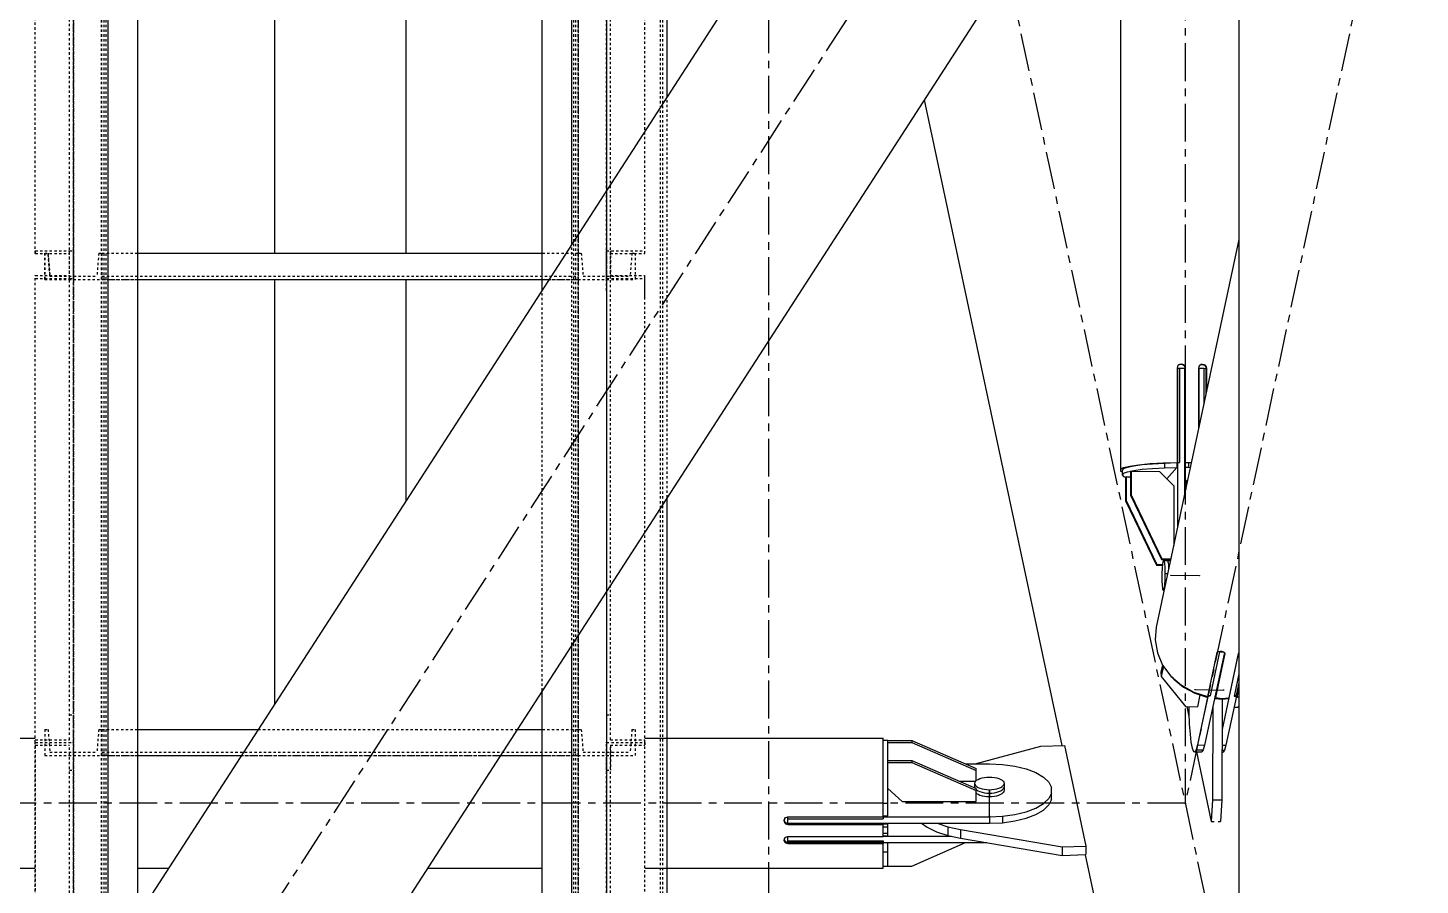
# Model space of a CAD drawing. Header units: millimetres. Extents: x 5143 to 30813, y 232 to 21408.
# Drawn here: x 23099.4 to 23391.9, y 14493.1 to 14673.1 of the extents above; entities that cross this region are included whole.
import ezdxf

# ---------------------------------------------------------------- set-up
doc = ezdxf.new("R2010")
doc.units = ezdxf.units.MM
doc.header["$LTSCALE"] = 0.25
for name, pattern in [('CENTER', [50.8, 31.75, -6.35, 6.35, -6.35]), ('XKITLINE00', [0]), ('XKITLINE02', [4, 2, -2]), ('XKITLINE03', [6, 3, -1, 1, -1])]:
    doc.linetypes.add(name, pattern=pattern)

msp = doc.modelspace()

# ---------------------------------------------------------------- linework, layer by layer
at = {"color": 1, "linetype": 'XKITLINE03'}
for p, q in [((23109, 15406.22), (23109, 13721.24)), ((23122.5, 13721.24), (23122.5, 15406.22)), ((23214.98, 15406.22), (23214.98, 13721.24)), ((23220.97, 15406.22), (23220.98, 13721.24)), ((23109, 14626.29), (23109, 14723.03)), ((23220.98, 14723.03), (23220.98, 14626.29)), ((23109, 14523.03), (23109, 14620.47)), ((23115, 14620.28), (23214.98, 14620.28)), ((23115, 14620.28), (23115, 14620.28)), ((23214.98, 14620.28), (23214.98, 14620.28)), ((23220.98, 14620.48), (23220.98, 14523.03)), ((23109, 14426.29), (23109, 14523.03)), ((23220.98, 14523.03), (23220.98, 14426.29)), ((23115, 14520.28), (23214.98, 14520.28)), ((23115, 14520.28), (23115, 14520.28)), ((23214.98, 14520.28), (23214.98, 14520.28))]:
    msp.add_line(p, q, dxfattribs=at)
at = {"color": 3, "linetype": 'XKITLINE02'}
for p, q in [((23114.92, 13721.24), (23114.92, 15406.22)), ((23115, 13721.24), (23115, 15406.22)), ((23115.45, 13721.24), (23115.45, 15406.22)), ((23115.85, 13721.24), (23115.85, 15406.22)), ((23116.3, 13723.56), (23116.3, 15406.22)), ((23122.5, 14302.1), (23122.5, 15406.22)), ((23214.13, 13721.24), (23214.13, 15406.22)), ((23214.53, 13721.24), (23214.52, 15406.22)), ((23214.98, 13721.24), (23214.98, 15406.22)), ((23215.06, 13721.24), (23215.06, 15406.22)), ((23232.3, 13721.24), (23232.29, 15406.22)), ((23232.83, 13721.24), (23232.82, 15406.22)), ((23122.5, 13721.24), (23122.5, 14943.1)), ((23207.48, 14533.91), (23207.48, 14943.1)), ((23101, 14625.71), (23101, 14723.03)), ((23108.2, 14620.46), (23108.2, 14722.44)), ((23109, 14620.46), (23109, 14723.03)), ((23220.98, 14620.46), (23220.98, 14720.98)), ((23221.78, 14620.46), (23221.78, 14722.44)), ((23228.98, 14625.71), (23228.98, 14723.03)), ((23233.68, 14574.44), (23233.68, 14658.63)), ((23213.68, 14543.5), (23213.68, 14627.69)), ((23101, 14626.29), (23101, 14625.71)), ((23101, 14626.29), (23109, 14626.29)), ((23101, 14625.71), (23108.2, 14625.71)), ((23103, 14625.78), (23103.68, 14625.78)), ((23103, 14625.78), (23103, 14620.28)), ((23103, 14620.28), (23103, 14625.78)), ((23103.68, 14625.78), (23104.06, 14620.98)), ((23104.06, 14620.98), (23103.68, 14625.78)), ((23108.2, 14523.61), (23108.2, 14626.28)), ((23108.2, 14626.28), (23109, 14626.28)), ((23108.2, 14620.46), (23108.2, 14625.71)), ((23109, 14626.29), (23109, 14620.46)), ((23109, 14523.03), (23109, 14626.28)), ((23114.32, 14625.78), (23113.94, 14620.98)), ((23114.32, 14625.78), (23113.94, 14620.98)), ((23114.32, 14625.78), (23115, 14625.78)), ((23115, 14620.28), (23115, 14625.78)), ((23115, 14625.78), (23122.5, 14625.78)), ((23115, 14625.78), (23115, 14620.28)), ((23115, 14625.78), (23115, 14620.28)), ((23207.48, 14625.78), (23214.98, 14625.78)), ((23214.98, 14620.28), (23214.98, 14625.78)), ((23214.98, 14625.78), (23214.98, 14620.28)), ((23214.98, 14625.78), (23215.66, 14625.78)), ((23214.98, 14625.78), (23214.98, 14620.28)), ((23215.66, 14625.78), (23216.04, 14620.98)), ((23215.66, 14625.78), (23216.04, 14620.98)), ((23220.98, 14626.29), (23228.98, 14626.29)), ((23220.98, 14617.9), (23220.98, 14626.28)), ((23220.98, 14626.28), (23221.78, 14626.28)), ((23220.98, 14626.28), (23220.98, 14528.83)), ((23221.78, 14626.28), (23221.78, 14621.06)), ((23221.78, 14523.61), (23221.78, 14626.28)), ((23221.78, 14625.71), (23228.98, 14625.71)), ((23226.3, 14625.78), (23225.92, 14620.98)), ((23226.3, 14625.78), (23225.92, 14620.98)), ((23226.3, 14625.78), (23226.98, 14625.78)), ((23226.98, 14625.78), (23226.98, 14620.28)), ((23226.98, 14625.78), (23226.98, 14620.28)), ((23101, 14523.03), (23101, 14621.06)), ((23101, 14621.06), (23108.2, 14621.06)), ((23101, 14620.47), (23109, 14620.47)), ((23103, 14620.28), (23115, 14620.28)), ((23104.06, 14620.98), (23113.94, 14620.98)), ((23108.2, 14620.46), (23109, 14620.46)), ((23115, 14620.98), (23214.98, 14620.98)), ((23115, 14620.28), (23122.5, 14620.28)), ((23207.48, 14620.28), (23214.98, 14620.28)), ((23214.98, 14620.28), (23226.98, 14620.28)), ((23216.04, 14620.98), (23225.92, 14620.98)), ((23220.98, 14620.48), (23228.98, 14620.48)), ((23220.98, 14620.46), (23221.78, 14620.46)), ((23221.78, 14621.06), (23228.98, 14621.06)), ((23228.98, 14616.53), (23228.98, 14621.06)), ((23228.98, 14523.03), (23228.98, 14621.06)), ((23220.98, 14617.9), (23220.98, 14523.03)), ((23108.2, 14528.83), (23109, 14528.83)), ((23220.98, 14528.83), (23220.98, 14523.03)), ((23220.98, 14528.83), (23221.78, 14528.83)), ((23103, 14525.78), (23103.68, 14525.78)), ((23103, 14525.78), (23103, 14520.28)), ((23103, 14525.78), (23103, 14520.28)), ((23103.68, 14525.78), (23104.06, 14520.98)), ((23103.68, 14525.78), (23104.06, 14520.98)), ((23114.32, 14525.78), (23113.94, 14520.98)), ((23114.32, 14525.78), (23113.94, 14520.98)), ((23114.32, 14525.78), (23115, 14525.78)), ((23115, 14520.28), (23115, 14525.78)), ((23115, 14525.78), (23122.5, 14525.78)), ((23115, 14525.78), (23115, 14520.28)), ((23115, 14525.78), (23115, 14520.28)), ((23147.81, 14525.78), (23202.22, 14525.78)), ((23207.48, 14525.78), (23214.98, 14525.78)), ((23214.98, 14520.28), (23214.98, 14525.78)), ((23214.98, 14525.78), (23214.98, 14520.28)), ((23214.98, 14525.78), (23215.66, 14525.78)), ((23214.98, 14525.78), (23214.98, 14520.28)), ((23215.66, 14525.78), (23216.04, 14520.98)), ((23215.66, 14525.78), (23216.04, 14520.98)), ((23226.3, 14525.78), (23225.92, 14520.98)), ((23226.3, 14525.78), (23225.92, 14520.98)), ((23226.3, 14525.78), (23226.98, 14525.78)), ((23226.98, 14525.78), (23226.98, 14520.28)), ((23226.98, 14525.78), (23226.98, 14520.28)), ((23101, 14523.61), (23108.2, 14523.61)), ((23101, 14425.71), (23101, 14523.03)), ((23101, 14523.03), (23109, 14523.03)), ((23101, 14523.03), (23109, 14523.03)), ((23101, 14522.44), (23101, 14425.71)), ((23101, 14522.44), (23108.2, 14522.44)), ((23108.2, 14420.46), (23108.2, 14522.44)), ((23109, 14420.46), (23109, 14523.03)), ((23220.98, 14517.2), (23220.98, 14523.03)), ((23220.98, 14523.03), (23228.98, 14523.03)), ((23220.98, 14523.03), (23228.98, 14523.03)), ((23221.78, 14523.61), (23228.98, 14523.61)), ((23221.78, 14522.44), (23221.78, 14517.2)), ((23221.78, 14522.44), (23228.98, 14522.44)), ((23221.78, 14420.46), (23221.78, 14522.44)), ((23228.98, 14523.03), (23228.98, 14522.44)), ((23228.98, 14425.71), (23228.98, 14523.03)), ((23103, 14520.28), (23115, 14520.28)), ((23104.06, 14520.98), (23113.94, 14520.98)), ((23115, 14520.98), (23214.98, 14520.98)), ((23115, 14520.28), (23122.5, 14520.28)), ((23144.25, 14520.28), (23198.67, 14520.28)), ((23207.48, 14520.28), (23214.98, 14520.28)), ((23214.98, 14520.28), (23226.98, 14520.28)), ((23216.04, 14520.98), (23225.92, 14520.98)), ((23220.98, 14420.46), (23220.98, 14520.98)), ((23108.2, 14517.2), (23109, 14517.2)), ((23220.98, 14517.2), (23221.78, 14517.2))]:
    msp.add_line(p, q, dxfattribs=at)
at = {"color": 8, "linetype": 'CENTER'}
for p, q in [((23342.5, 15330.27), (23342.5, 14510.27)), ((23255, 15209.12), (23255, 13540.01)), ((23430, 14920.27), (22900, 14100.27)), ((23255, 14920.27), (23430, 14100.27)), ((23430, 14920.27), (23342.5, 14510.27)), ((23345.48, 14558.05), (23339.51, 14558.12)), ((23344.59, 14534.13), (23350.56, 14534.05)), ((23342.5, 14510.27), (22987.5, 14510.27)), ((23301.38, 14507.56), (23301.38, 14512.99))]:
    msp.add_line(p, q, dxfattribs=at)
at = {"color": 7, "linetype": 'XKITLINE00'}
for p, q in [((23116.3, 14477.03), (23116.3, 14897.45)), ((23122.5, 14486.62), (23122.5, 14897.45)), ((23207.48, 14618.1), (23207.48, 14897.45)), ((23213.68, 14627.69), (23213.68, 14897.45)), ((23233.68, 14658.63), (23233.68, 14897.45)), ((23122.5, 14625.78), (23207.48, 14625.78)), ((23122.5, 14620.28), (23207.48, 14620.28)), ((23233.68, 14407.31), (23233.68, 14574.44)), ((23213.68, 14394.25), (23213.68, 14543.5)), ((23207.48, 14390.2), (23207.48, 14533.91)), ((23122.5, 14525.78), (23147.81, 14525.78)), ((23202.22, 14525.78), (23207.48, 14525.78)), ((23122.5, 14520.28), (23144.25, 14520.28)), ((23198.67, 14520.28), (23207.48, 14520.28))]:
    msp.add_line(p, q, dxfattribs=at)
at = {"color": 8, "linetype": 'XKITLINE00'}
for p, q in [((23283.71, 14736.05), (23007.69, 14308.99)), ((23151.2, 14720.28), (23151.2, 14625.78)), ((23178.8, 14720.28), (23178.8, 14625.78)), ((23328.92, 14720.03), (23328.92, 14580.4)), ((23353.8, 14715.53), (23353.8, 14354.32)), ((23322.09, 14711.23), (23046.07, 14284.18)), ((23287.67, 14657.98), (23316.6, 14522.41)), ((23353.8, 14628.62), (23336.43, 14547.26)), ((23151.2, 14620.28), (23151.2, 14531.02)), ((23178.8, 14620.28), (23178.8, 14573.72)), ((23340.88, 14601.96), (23340.81, 14601.7)), ((23340.81, 14601.7), (23340.81, 14581.85)), ((23340.87, 14601.65), (23340.81, 14601.59)), ((23340.87, 14601.65), (23341.34, 14601.67)), ((23340.87, 14601.65), (23340.87, 14581.79)), ((23340.98, 14602.2), (23340.88, 14601.96)), ((23340.98, 14602.2), (23341.17, 14602.39)), ((23341.1, 14602.32), (23341.34, 14602.44)), ((23341.17, 14602.39), (23341.41, 14602.51)), ((23341.34, 14602.44), (23341.61, 14602.48)), ((23341.34, 14601.67), (23341.34, 14581.82)), ((23341.34, 14601.67), (23342.38, 14601.66)), ((23341.41, 14602.51), (23341.67, 14602.55)), ((23341.61, 14602.48), (23341.87, 14602.44)), ((23341.67, 14602.55), (23341.93, 14602.51)), ((23341.87, 14602.44), (23342.11, 14602.32)), ((23341.93, 14602.51), (23342.17, 14602.39)), ((23342.11, 14602.32), (23342.3, 14602.13)), ((23342.17, 14602.39), (23342.36, 14602.2)), ((23342.3, 14602.13), (23342.42, 14601.89)), ((23342.36, 14602.2), (23342.48, 14601.97)), ((23342.38, 14601.66), (23342.38, 14575.16)), ((23342.48, 14601.97), (23342.42, 14601.89)), ((23342.42, 14601.89), (23342.46, 14601.63)), ((23342.53, 14601.71), (23342.46, 14601.63)), ((23342.46, 14601.63), (23342.46, 14581.78)), ((23342.48, 14601.97), (23342.53, 14601.71)), ((23342.53, 14601.71), (23342.53, 14581.85)), ((23345.35, 14601.93), (23345.31, 14601.67)), ((23345.31, 14601.67), (23345.31, 14588.86)), ((23345.37, 14601.62), (23345.31, 14601.56)), ((23345.47, 14602.16), (23345.35, 14601.93)), ((23345.37, 14601.62), (23345.37, 14589.14)), ((23345.37, 14601.62), (23346.41, 14601.61)), ((23345.47, 14602.16), (23345.65, 14602.34)), ((23345.59, 14602.27), (23345.82, 14602.39)), ((23345.65, 14602.34), (23345.89, 14602.46)), ((23345.82, 14602.39), (23346.08, 14602.42)), ((23345.89, 14602.46), (23346.15, 14602.49)), ((23346.08, 14602.42), (23346.34, 14602.37)), ((23346.15, 14602.49), (23346.4, 14602.44)), ((23346.34, 14602.37), (23346.57, 14602.25)), ((23346.4, 14602.44), (23346.64, 14602.32)), ((23346.41, 14601.61), (23346.83, 14601.57)), ((23346.41, 14601.61), (23346.41, 14594.02)), ((23346.57, 14602.25), (23346.72, 14602.09)), ((23346.64, 14602.32), (23346.82, 14602.13)), ((23346.72, 14602.09), (23346.76, 14602.05)), ((23346.76, 14602.05), (23346.87, 14601.81)), ((23346.82, 14602.13), (23346.92, 14601.89)), ((23346.83, 14601.57), (23346.83, 14596)), ((23346.87, 14601.81), (23346.91, 14601.55)), ((23346.98, 14601.62), (23346.91, 14601.55)), ((23346.91, 14601.55), (23346.91, 14596.37)), ((23346.92, 14601.89), (23346.98, 14601.62)), ((23346.98, 14601.62), (23346.98, 14596.68)), ((23328.92, 14580.4), (23329.58, 14580.75)), ((23328.92, 14580.4), (23328.94, 14580.03)), ((23329.53, 14580.55), (23329.25, 14580.23)), ((23329.53, 14580.55), (23330.36, 14580.86)), ((23329.58, 14580.75), (23330.89, 14581.09)), ((23330.36, 14580.86), (23331.7, 14581.15)), ((23330.89, 14581.09), (23332.78, 14581.37)), ((23331.7, 14581.15), (23333.5, 14581.39)), ((23331.7, 14580.15), (23333.5, 14580.4)), ((23332.78, 14581.37), (23335.16, 14581.6)), ((23333.5, 14581.39), (23335.67, 14581.58)), ((23333.5, 14580.4), (23335.67, 14580.59)), ((23335.16, 14581.6), (23337.9, 14581.76)), ((23335.67, 14581.58), (23338.13, 14581.72)), ((23335.67, 14580.59), (23338.13, 14580.73)), ((23337.9, 14581.76), (23340.81, 14581.85)), ((23338.13, 14581.72), (23340.77, 14581.8)), ((23338.13, 14581.72), (23338.13, 14580.73)), ((23338.13, 14580.73), (23340.77, 14580.81)), ((23340.77, 14580.81), (23338.65, 14578.41)), ((23340.81, 14581.85), (23340.77, 14581.8)), ((23340.77, 14581.8), (23340.77, 14580.81)), ((23340.89, 14581.82), (23340.87, 14581.79)), ((23340.89, 14581.82), (23341.34, 14581.82)), ((23340.89, 14581.82), (23340.89, 14568.17)), ((23342.49, 14581.81), (23342.38, 14581.69)), ((23342.49, 14580.82), (23342.38, 14580.7)), ((23342.53, 14581.85), (23342.46, 14581.78)), ((23342.49, 14581.81), (23343.19, 14581.81)), ((23342.49, 14581.81), (23342.49, 14580.82)), ((23342.49, 14580.82), (23343.19, 14580.82)), ((23342.53, 14581.85), (23343.81, 14581.85)), ((23343.19, 14581.81), (23343.8, 14581.8)), ((23343.19, 14581.81), (23343.19, 14580.82)), ((23343.19, 14580.82), (23343.59, 14580.81)), ((23328.94, 14580.03), (23329.25, 14579.88)), ((23329.25, 14580.23), (23329.25, 14579.24)), ((23329.53, 14579.56), (23329.25, 14579.24)), ((23329.25, 14579.24), (23329.52, 14578.91)), ((23329.52, 14578.91), (23329.99, 14578.73)), ((23329.53, 14579.56), (23330.36, 14579.87)), ((23330.09, 14578.85), (23329.98, 14578.73)), ((23329.98, 14578.73), (23329.98, 14573.76)), ((23330.09, 14578.85), (23330.09, 14573.88)), ((23330.09, 14578.85), (23331.04, 14578.84)), ((23330.36, 14579.87), (23331.14, 14580.03)), ((23331.14, 14580.04), (23331.04, 14579.92)), ((23331.04, 14579.92), (23331.04, 14574.96)), ((23331.14, 14580.04), (23331.14, 14575.07)), ((23331.14, 14580.04), (23337.11, 14579.96)), ((23331.16, 14580.04), (23331.7, 14580.15)), ((23337.11, 14579.96), (23340.09, 14576.95)), ((23342.38, 14577.65), (23342.5, 14577.64)), ((23343.05, 14578.27), (23342.5, 14577.64)), ((23342.61, 14577.77), (23342.61, 14576.19)), ((23331.14, 14575.07), (23331.04, 14574.96)), ((23331.04, 14574.96), (23337.5, 14561.47)), ((23331.14, 14575.07), (23337.61, 14561.59)), ((23340.09, 14576.95), (23340.09, 14564.41)), ((23330.09, 14573.88), (23329.98, 14573.76)), ((23329.98, 14573.76), (23336.45, 14560.28)), ((23330.09, 14573.88), (23336.55, 14560.4)), ((23336.55, 14560.4), (23336.45, 14560.28)), ((23336.45, 14560.28), (23337.71, 14560.26)), ((23336.55, 14560.4), (23337.73, 14560.38)), ((23337.61, 14561.59), (23337.5, 14561.47)), ((23337.5, 14561.47), (23339.46, 14561.45)), ((23337.61, 14561.59), (23339.48, 14561.57)), ((23337.71, 14560.26), (23337.67, 14559.84)), ((23337.76, 14560.62), (23337.71, 14560.26)), ((23337.81, 14560.91), (23337.76, 14560.62)), ((23337.86, 14561.11), (23337.81, 14560.91)), ((23337.92, 14561.22), (23337.86, 14561.11)), ((23337.92, 14561.22), (23337.98, 14561.24)), ((23337.98, 14561.24), (23338.77, 14561.23)), ((23337.98, 14561.24), (23338.03, 14561.16)), ((23338.03, 14561.16), (23338.08, 14560.99)), ((23338.08, 14560.99), (23338.13, 14560.74)), ((23338.13, 14560.74), (23338.17, 14560.4)), ((23338.17, 14560.4), (23338.2, 14560)), ((23338.2, 14560), (23338.23, 14559.54)), ((23338.77, 14561.23), (23338.83, 14561.15)), ((23338.77, 14561.23), (23339.41, 14561.22)), ((23338.77, 14561.23), (23338.83, 14561.15)), ((23338.83, 14561.15), (23338.88, 14560.98)), ((23338.83, 14561.15), (23338.88, 14560.98)), ((23338.88, 14560.98), (23338.93, 14560.73)), ((23338.88, 14560.98), (23338.93, 14560.73)), ((23338.93, 14560.73), (23338.97, 14560.39)), ((23338.93, 14560.73), (23338.97, 14560.39)), ((23338.97, 14560.39), (23339, 14559.99)), ((23338.97, 14560.39), (23339, 14559.99)), ((23339, 14559.99), (23339.02, 14559.53)), ((23339, 14559.99), (23339.02, 14559.53)), ((23339.04, 14561.45), (23339.04, 14561.22)), ((23337.6, 14558.31), (23337.59, 14557.77)), ((23337.59, 14557.77), (23337.6, 14557.25)), ((23337.61, 14558.85), (23337.6, 14558.31)), ((23337.6, 14557.25), (23337.61, 14556.74)), ((23337.64, 14559.36), (23337.61, 14558.85)), ((23337.67, 14559.84), (23337.64, 14559.36)), ((23338.23, 14557.44), (23338.2, 14556.92)), ((23338.23, 14559.54), (23338.24, 14559.04)), ((23338.24, 14557.97), (23338.23, 14557.44)), ((23338.24, 14559.04), (23338.25, 14558.51)), ((23338.25, 14558.51), (23338.24, 14557.97)), ((23338.25, 14558.51), (23338.83, 14558.51)), ((23339.02, 14559.53), (23339.03, 14559.42)), ((23339.02, 14559.53), (23339.03, 14559.42)), ((23337.61, 14556.74), (23337.64, 14556.28)), ((23337.64, 14556.28), (23337.67, 14555.88)), ((23337.67, 14555.88), (23337.71, 14555.55)), ((23337.71, 14555.55), (23337.76, 14555.29)), ((23337.76, 14555.29), (23337.81, 14555.12)), ((23337.81, 14555.12), (23337.86, 14555.05)), ((23337.86, 14555.05), (23337.92, 14555.07)), ((23337.86, 14555.05), (23338.09, 14555.05)), ((23337.98, 14555.18), (23337.92, 14555.07)), ((23337.92, 14555.07), (23338.1, 14555.06)), ((23338.03, 14555.38), (23337.98, 14555.18)), ((23338.08, 14555.66), (23338.03, 14555.38)), ((23338.13, 14556.02), (23338.08, 14555.66)), ((23338.17, 14556.45), (23338.13, 14556.02)), ((23338.2, 14556.92), (23338.17, 14556.45)), ((23336.43, 14547.26), (23336.2, 14544.57)), ((23336.2, 14544.57), (23336.66, 14541.87)), ((23336.66, 14541.87), (23337.77, 14539.3)), ((23350.73, 14541.96), (23346.57, 14522.49)), ((23349.16, 14541.9), (23347.19, 14532.66)), ((23349.7, 14542.06), (23347.73, 14532.81)), ((23350.77, 14541.91), (23348.87, 14532.98)), ((23350.86, 14541.69), (23348.89, 14532.45)), ((23349.25, 14542), (23349.16, 14541.9)), ((23349.25, 14542), (23349.37, 14542.1)), ((23349.37, 14542.1), (23349.58, 14542.16)), ((23349.53, 14542.15), (23349.7, 14542.06)), ((23349.58, 14542.16), (23349.83, 14542.19)), ((23349.7, 14542.06), (23350.59, 14542.05)), ((23349.83, 14542.19), (23350.1, 14542.18)), ((23350.1, 14542.18), (23350.35, 14542.13)), ((23353.66, 14541.69), (23350.27, 14525.77)), ((23350.35, 14542.13), (23350.58, 14542.05)), ((23350.58, 14542.05), (23350.75, 14541.94)), ((23350.75, 14541.94), (23350.85, 14541.82)), ((23350.85, 14541.82), (23350.86, 14541.69)), ((23353.65, 14541.66), (23351.67, 14532.42)), ((23353.71, 14541.78), (23353.65, 14541.66)), ((23353.71, 14541.78), (23353.8, 14541.85)), ((23337.75, 14539.34), (23337.42, 14537.79)), ((23337.42, 14537.79), (23337.46, 14536.9)), ((23337.92, 14539.09), (23337.46, 14536.9)), ((23337.46, 14536.9), (23342.59, 14530.58)), ((23337.77, 14539.3), (23339.48, 14536.99)), ((23338.3, 14538.58), (23338.44, 14538.31)), ((23338.44, 14538.31), (23338.99, 14537.66)), ((23339.48, 14536.99), (23341.71, 14535.04)), ((23339.69, 14536.8), (23340.09, 14536.33)), ((23353.8, 14537.42), (23352.8, 14532.75)), ((23340.09, 14536.33), (23342.13, 14534.66)), ((23341.71, 14535.04), (23344.35, 14533.57)), ((23342.13, 14534.66), (23344.5, 14533.39)), ((23344.35, 14533.57), (23347.19, 14532.66)), ((23353.8, 14535.58), (23353.24, 14532.98)), ((23353.8, 14535.31), (23353.33, 14533.14)), ((23353.8, 14534.64), (23353.36, 14532.58)), ((23344.52, 14533.51), (23344.5, 14533.39)), ((23344.5, 14533.39), (23347.08, 14532.55)), ((23345.61, 14533.03), (23345.08, 14530.55)), ((23347.28, 14532.82), (23345.08, 14522.51)), ((23347.1, 14532.68), (23347.08, 14532.55)), ((23347.27, 14533.05), (23347.28, 14532.82)), ((23347.27, 14533.05), (23347.73, 14532.81)), ((23347.28, 14532.82), (23347.73, 14532.81)), ((23348.76, 14532.73), (23348.78, 14532.27)), ((23348.88, 14532.73), (23348.78, 14532.27)), ((23348.78, 14532.27), (23349.47, 14532.21)), ((23348.86, 14533.19), (23348.88, 14532.73)), ((23348.87, 14532.98), (23348.89, 14532.45)), ((23348.89, 14532.45), (23350.29, 14532.29)), ((23349.51, 14532.38), (23349.47, 14532.21)), ((23349.47, 14532.21), (23350.17, 14532.19)), ((23350.17, 14532.19), (23350.87, 14532.19)), ((23350.28, 14532.19), (23350.23, 14510.96)), ((23350.29, 14532.29), (23351.67, 14532.42)), ((23350.9, 14532.35), (23350.87, 14532.19)), ((23350.87, 14532.19), (23351.56, 14532.24)), ((23353.25, 14532.74), (23351.05, 14522.44)), ((23351.6, 14532.41), (23351.56, 14532.24)), ((23352.8, 14532.75), (23353.24, 14532.98)), ((23352.8, 14532.75), (23353.25, 14532.74)), ((23353.23, 14532.67), (23353.24, 14532.47)), ((23353.24, 14532.98), (23353.25, 14532.74)), ((23353.34, 14532.94), (23353.24, 14532.47)), ((23353.24, 14532.47), (23353.8, 14532.64)), ((23353.32, 14533.36), (23353.34, 14532.94)), ((23353.33, 14533.14), (23353.36, 14532.58)), ((23353.36, 14532.58), (23353.8, 14532.71)), ((23353.53, 14530.44), (23353.8, 14530.65)), ((23342.59, 14530.58), (23345.08, 14530.55)), ((23342.85, 14530.57), (23343.29, 14528.49)), ((23343.24, 14530.57), (23343.26, 14529.32)), ((23343.26, 14529.32), (23343.36, 14526.89)), ((23348.29, 14530.53), (23348.24, 14510.99)), ((23352.76, 14530.45), (23353.53, 14530.44)), ((23343.36, 14526.89), (23343.52, 14524.78)), ((23343.52, 14524.78), (23343.72, 14523.08)), ((23050.91, 14523.92), (23101, 14523.92)), ((23228.98, 14523.92), (23279.08, 14523.92)), ((23279.08, 14507.44), (23279.08, 14523.92)), ((23279.08, 14523.49), (23280.08, 14523.49)), ((23280.08, 14523.48), (23285.08, 14523.48)), ((23280.08, 14523.48), (23280.08, 14523.46)), ((23280.08, 14523.46), (23280.08, 14523.41)), ((23280.08, 14518.82), (23280.08, 14523.41)), ((23280.08, 14523.05), (23285.08, 14523.05)), ((23285.08, 14523.48), (23298.58, 14517.59)), ((23285.08, 14523.48), (23285.08, 14523.05)), ((23285.08, 14523.05), (23298.58, 14517.17)), ((23298.37, 14518.55), (23312.17, 14522.24)), ((23312.17, 14522.24), (23317.15, 14522.43)), ((23317.15, 14522.43), (23321.66, 14501.29)), ((23343.72, 14523.08), (23343.96, 14521.86)), ((23343.96, 14521.86), (23344.23, 14521.17)), ((23345.08, 14522.51), (23344.8, 14521.51)), ((23345.08, 14522.51), (23346.57, 14522.49)), ((23346.57, 14522.49), (23346.3, 14521.49)), ((23350.26, 14522.45), (23351.05, 14522.44)), ((23351.05, 14522.44), (23350.77, 14521.43)), ((23280.08, 14519.23), (23285.08, 14519.23)), ((23285.08, 14519.23), (23298.58, 14513.34)), ((23285.08, 14519.23), (23285.08, 14518.81)), ((23344.23, 14521.17), (23344.52, 14521.05)), ((23344.8, 14521.51), (23344.52, 14521.05)), ((23344.52, 14521.05), (23346.01, 14521.04)), ((23344.8, 14521.51), (23346.3, 14521.49)), ((23344.87, 14521.05), (23347.96, 14506.46)), ((23346.3, 14521.49), (23346.01, 14521.04)), ((23350.25, 14521.44), (23350.77, 14521.43)), ((23350.25, 14520.98), (23350.48, 14520.98)), ((23350.77, 14521.43), (23350.48, 14520.98)), ((23280.08, 14518.82), (23280.08, 14518.81)), ((23280.08, 14518.81), (23285.08, 14518.81)), ((23280.08, 14518.81), (23280.08, 14518.79)), ((23280.08, 14513.02), (23280.08, 14518.79)), ((23285.08, 14518.81), (23298.58, 14512.92)), ((23296.37, 14518.55), (23301.38, 14518.55)), ((23298.58, 14514.99), (23298.58, 14517.59)), ((23301.38, 14518.55), (23304.1, 14518.43)), ((23304.1, 14518.43), (23306.71, 14518.07)), ((23306.71, 14518.07), (23309.08, 14517.49)), ((23309.08, 14517.49), (23311.11, 14516.71)), ((23311.11, 14516.71), (23312.72, 14515.77)), ((23280.08, 14513.37), (23283.08, 14510.66)), ((23295.01, 14514.9), (23298.48, 14514.9)), ((23298.32, 14514.67), (23298.28, 14514.44)), ((23298.28, 14514.44), (23298.28, 14513.72)), ((23298.28, 14514.44), (23298.32, 14514.21)), ((23298.28, 14513.72), (23298.32, 14513.49)), ((23298.28, 14513.72), (23298.28, 14513.48)), ((23298.28, 14513.72), (23298.32, 14513.49)), ((23298.46, 14514.89), (23298.32, 14514.67)), ((23298.32, 14514.21), (23298.46, 14513.99)), ((23298.32, 14513.49), (23298.35, 14513.44)), ((23298.32, 14513.49), (23298.35, 14513.44)), ((23298.46, 14514.89), (23298.69, 14515.1)), ((23298.46, 14513.99), (23298.69, 14513.78)), ((23298.58, 14510.66), (23298.58, 14513.34)), ((23298.58, 14513.16), (23298.69, 14513.06)), ((23298.58, 14513.16), (23298.69, 14513.06)), ((23298.69, 14515.1), (23299, 14515.29)), ((23298.69, 14513.78), (23299, 14513.59)), ((23299, 14515.29), (23299.39, 14515.45)), ((23299, 14513.59), (23299.39, 14513.43)), ((23299.39, 14515.45), (23299.83, 14515.58)), ((23299.39, 14513.43), (23299.83, 14513.3)), ((23299.83, 14515.58), (23300.32, 14515.68)), ((23299.83, 14513.3), (23300.32, 14513.2)), ((23300.32, 14515.68), (23300.84, 14515.74)), ((23300.32, 14513.2), (23300.84, 14513.14)), ((23300.84, 14515.74), (23301.38, 14515.76)), ((23300.84, 14513.14), (23301.38, 14513.12)), ((23301.38, 14515.76), (23301.92, 14515.74)), ((23301.38, 14513.12), (23301.92, 14513.14)), ((23301.38, 14513.12), (23301.38, 14512.4)), ((23301.92, 14515.74), (23302.44, 14515.68)), ((23301.92, 14513.14), (23302.44, 14513.2)), ((23302.44, 14515.68), (23302.93, 14515.58)), ((23302.44, 14513.2), (23302.93, 14513.3)), ((23302.93, 14515.58), (23303.37, 14515.45)), ((23302.93, 14513.3), (23303.37, 14513.43)), ((23303.37, 14515.45), (23303.75, 14515.29)), ((23303.37, 14513.43), (23303.75, 14513.59)), ((23303.75, 14515.29), (23304.06, 14515.1)), ((23303.75, 14513.59), (23304.06, 14513.78)), ((23304.06, 14515.1), (23304.29, 14514.89)), ((23304.06, 14513.78), (23304.29, 14513.99)), ((23304.06, 14513.06), (23304.29, 14513.27)), ((23304.06, 14513.06), (23304.29, 14513.27)), ((23304.29, 14514.89), (23304.43, 14514.67)), ((23304.43, 14514.21), (23304.29, 14513.99)), ((23304.43, 14513.49), (23304.29, 14513.27)), ((23304.43, 14513.49), (23304.29, 14513.27)), ((23304.43, 14514.67), (23304.48, 14514.44)), ((23304.48, 14514.44), (23304.43, 14514.21)), ((23304.48, 14513.72), (23304.43, 14513.49)), ((23304.48, 14513.72), (23304.43, 14513.49)), ((23304.48, 14514.44), (23304.48, 14513.72)), ((23304.48, 14513.72), (23304.48, 14512.99)), ((23312.72, 14515.77), (23313.84, 14514.71)), ((23313.84, 14514.71), (23314.41, 14513.57)), ((23314.41, 14511.05), (23314.41, 14513.57)), ((23279.08, 14510.32), (23280.08, 14510.32)), ((23280.08, 14507.61), (23280.08, 14513.02)), ((23283.08, 14510.66), (23298.58, 14510.66)), ((23298.58, 14512.44), (23298.69, 14512.33)), ((23298.69, 14513.06), (23299, 14512.87)), ((23298.69, 14513.06), (23299, 14512.87)), ((23298.69, 14512.33), (23299, 14512.15)), ((23299, 14512.87), (23299.39, 14512.71)), ((23299, 14512.87), (23299.39, 14512.71)), ((23299, 14512.15), (23299.39, 14511.98)), ((23299.39, 14512.71), (23299.83, 14512.58)), ((23299.39, 14512.71), (23299.83, 14512.58)), ((23299.39, 14511.98), (23299.83, 14511.85)), ((23299.83, 14512.58), (23300.32, 14512.48)), ((23299.83, 14512.58), (23300.32, 14512.48)), ((23299.83, 14511.85), (23300.32, 14511.75)), ((23300.32, 14512.48), (23300.84, 14512.42)), ((23300.32, 14512.48), (23300.84, 14512.42)), ((23300.32, 14511.75), (23300.84, 14511.7)), ((23300.84, 14512.42), (23301.38, 14512.4)), ((23300.84, 14512.42), (23301.38, 14512.4)), ((23300.84, 14511.7), (23301.38, 14511.68)), ((23301.38, 14512.4), (23301.92, 14512.42)), ((23301.38, 14512.4), (23301.92, 14512.42)), ((23301.38, 14512.4), (23301.38, 14511.68)), ((23301.38, 14511.68), (23301.92, 14511.7)), ((23301.92, 14512.42), (23302.44, 14512.48)), ((23301.92, 14512.42), (23302.44, 14512.48)), ((23301.92, 14511.7), (23302.44, 14511.75)), ((23302.44, 14512.48), (23302.93, 14512.58)), ((23302.44, 14512.48), (23302.93, 14512.58)), ((23302.44, 14511.75), (23302.93, 14511.85)), ((23302.93, 14512.58), (23303.37, 14512.71)), ((23302.93, 14512.58), (23303.37, 14512.71)), ((23302.93, 14511.85), (23303.37, 14511.98)), ((23303.37, 14512.71), (23303.75, 14512.87)), ((23303.37, 14512.71), (23303.75, 14512.87)), ((23303.37, 14511.98), (23303.75, 14512.15)), ((23303.75, 14512.87), (23304.06, 14513.06)), ((23303.75, 14512.87), (23304.06, 14513.06)), ((23303.75, 14512.15), (23304.06, 14512.33)), ((23304.06, 14512.33), (23304.29, 14512.54)), ((23304.43, 14512.76), (23304.29, 14512.54)), ((23304.48, 14512.99), (23304.43, 14512.76)), ((23311.11, 14509.27), (23312.72, 14510.21)), ((23312.72, 14510.21), (23313.84, 14511.27)), ((23314.41, 14512.41), (23313.84, 14511.27)), ((23314.41, 14511.05), (23313.84, 14509.91)), ((23348.24, 14510.99), (23347.96, 14506.46)), ((23348.24, 14510.99), (23350.23, 14510.96)), ((23350.23, 14510.96), (23349.95, 14506.43)), ((23258.39, 14507.1), (23258.58, 14507.28)), ((23258.58, 14507.28), (23258.81, 14507.38)), ((23258.81, 14507.38), (23259.08, 14507.44)), ((23259.08, 14507.44), (23279.08, 14507.44)), ((23259.08, 14506.07), (23259.08, 14507.44)), ((23279.08, 14507.61), (23280.08, 14507.61)), ((23279.08, 14507.43), (23301.38, 14507.43)), ((23279.08, 14507.43), (23279.08, 14507.02)), ((23301.38, 14507.43), (23304.1, 14507.55)), ((23301.38, 14507.43), (23301.38, 14506.07)), ((23304.1, 14507.55), (23306.71, 14507.91)), ((23304.1, 14507.55), (23304.1, 14506.19)), ((23306.71, 14507.91), (23309.08, 14508.49)), ((23309.08, 14508.49), (23311.11, 14509.27)), ((23309.08, 14507.13), (23311.11, 14507.91)), ((23311.11, 14507.91), (23312.72, 14508.85)), ((23312.72, 14508.85), (23313.84, 14509.91)), ((23258.27, 14506.88), (23258.23, 14506.63)), ((23258.23, 14506.63), (23258.27, 14506.37)), ((23258.25, 14506.75), (23258.27, 14506.63)), ((23258.39, 14507.1), (23258.27, 14506.88)), ((23258.27, 14506.63), (23258.39, 14506.4)), ((23258.27, 14506.37), (23258.39, 14506.15)), ((23258.39, 14506.4), (23258.58, 14506.22)), ((23258.39, 14506.15), (23258.58, 14505.97)), ((23258.58, 14506.22), (23258.81, 14506.11)), ((23258.58, 14505.97), (23258.81, 14505.85)), ((23258.81, 14506.11), (23258.81, 14505.85)), ((23258.81, 14506.11), (23259.06, 14506.07)), ((23258.81, 14505.85), (23259.08, 14505.82)), ((23259.08, 14507.02), (23279.08, 14507.02)), ((23259.08, 14506.07), (23259.08, 14505.82)), ((23259.08, 14506.07), (23301.38, 14506.07)), ((23259.08, 14506.07), (23259.08, 14506.07)), ((23259.08, 14505.82), (23279.08, 14505.82)), ((23279.08, 14506.07), (23279.08, 14505.82)), ((23279.08, 14506.07), (23279.08, 14505.95)), ((23279.08, 14505.95), (23280.08, 14505.95)), ((23279.08, 14503.28), (23279.08, 14505.82)), ((23279.08, 14505.29), (23280.08, 14505.29)), ((23280.08, 14504.65), (23280.08, 14506.07)), ((23280.08, 14503.41), (23280.08, 14504.65)), ((23287.1, 14506.07), (23288.29, 14505.25)), ((23288.29, 14505.25), (23290.27, 14504.3)), ((23290.27, 14504.3), (23292.63, 14503.53)), ((23290.4, 14506.07), (23292.63, 14505.34)), ((23292.63, 14505.34), (23295.28, 14504.76)), ((23292.63, 14505.34), (23292.63, 14503.53)), ((23295.28, 14504.76), (23316.68, 14501.1)), ((23295.28, 14504.76), (23295.28, 14502.95)), ((23301.38, 14506.07), (23304.1, 14506.19)), ((23304.1, 14506.19), (23306.71, 14506.55)), ((23306.71, 14506.55), (23309.08, 14507.13)), ((23347.96, 14506.46), (23348.6, 14506.45)), ((23349.41, 14506.44), (23349.95, 14506.43)), ((23258.27, 14502.78), (23258.23, 14502.55)), ((23258.23, 14502.55), (23258.27, 14502.33)), ((23258.25, 14502.68), (23258.27, 14502.58)), ((23258.39, 14502.98), (23258.27, 14502.78)), ((23258.27, 14502.58), (23258.39, 14502.38)), ((23258.27, 14502.33), (23258.39, 14502.12)), ((23258.39, 14502.98), (23258.58, 14503.14)), ((23258.39, 14502.38), (23258.54, 14502.24)), ((23258.39, 14502.12), (23258.56, 14501.98)), ((23258.54, 14502.24), (23258.58, 14502.22)), ((23258.58, 14503.14), (23258.81, 14503.24)), ((23258.58, 14502.22), (23258.81, 14502.13)), ((23258.58, 14501.96), (23258.81, 14501.88)), ((23258.81, 14503.24), (23259.08, 14503.28)), ((23258.81, 14502.13), (23259.08, 14502.1)), ((23258.81, 14501.88), (23259.08, 14501.83)), ((23259.08, 14503.28), (23279.08, 14503.28)), ((23259.08, 14502.11), (23259.08, 14503.28)), ((23259.08, 14502.41), (23279.08, 14502.41)), ((23259.08, 14502.11), (23279.08, 14502.11)), ((23259.08, 14502.1), (23259.08, 14501.83)), ((23259.08, 14502.1), (23279.08, 14502.1)), ((23259.08, 14501.83), (23279.08, 14501.83)), ((23279.08, 14504.02), (23280.08, 14504.02)), ((23279.08, 14503.41), (23280.08, 14503.41)), ((23279.08, 14503.36), (23293.43, 14503.36)), ((23279.08, 14502.41), (23279.08, 14502)), ((23279.08, 14502), (23279.08, 14501.83)), ((23279.08, 14502), (23300.86, 14502)), ((23279.08, 14496.63), (23279.08, 14501.83)), ((23280.08, 14498.56), (23280.08, 14502)), ((23285.08, 14497.07), (23296.37, 14502)), ((23292.63, 14503.53), (23295.28, 14502.95)), ((23295.28, 14502.95), (23316.68, 14499.29)), ((23279.08, 14500.06), (23280.08, 14500.06)), ((23280.08, 14497.06), (23280.08, 14498.56)), ((23316.68, 14501.1), (23321.66, 14501.29)), ((23316.68, 14501.1), (23316.68, 14499.29)), ((23316.68, 14499.29), (23321.66, 14499.48)), ((23321.5, 14499.47), (23328.06, 14468.72)), ((23321.66, 14501.29), (23321.66, 14499.48)), ((23050.91, 14496.63), (23101, 14496.63)), ((23114.72, 14496.63), (23115, 14496.63)), ((23122.5, 14496.63), (23128.97, 14496.63)), ((23183.38, 14496.63), (23207.48, 14496.63)), ((23214.98, 14496.63), (23215.26, 14496.63)), ((23228.98, 14496.63), (23279.08, 14496.63)), ((23279.08, 14497.06), (23280.08, 14497.06)), ((23280.08, 14497.07), (23285.08, 14497.07))]:
    msp.add_line(p, q, dxfattribs=at)
at = {"color": 1, "linetype": 'XKITLINE00'}
for centre in [(23109, 14626.29), (23220.98, 14626.29), (23109, 14620.47), (23115, 14620.28), (23115, 14620.28), (23214.98, 14620.28), (23214.98, 14620.28), (23220.98, 14620.48), (23109, 14523.03), (23109, 14523.03), (23220.98, 14523.03), (23220.98, 14523.03), (23115, 14520.28), (23115, 14520.28), (23214.98, 14520.28), (23214.98, 14520.28)]:
    msp.add_circle(centre, 0.05, dxfattribs=at)
at = {"color": 8, "linetype": 'XKITLINE00'}
for centre in [(23339.51, 14558.12), (23345.48, 14558.05), (23344.59, 14534.13), (23350.56, 14534.05), (23301.38, 14512.99), (23342.5, 14510.27), (23342.5, 14510.27), (23342.5, 14510.27), (23301.38, 14507.56)]:
    msp.add_circle(centre, 0.05, dxfattribs=at)

doc.saveas('drawing.dxf')
